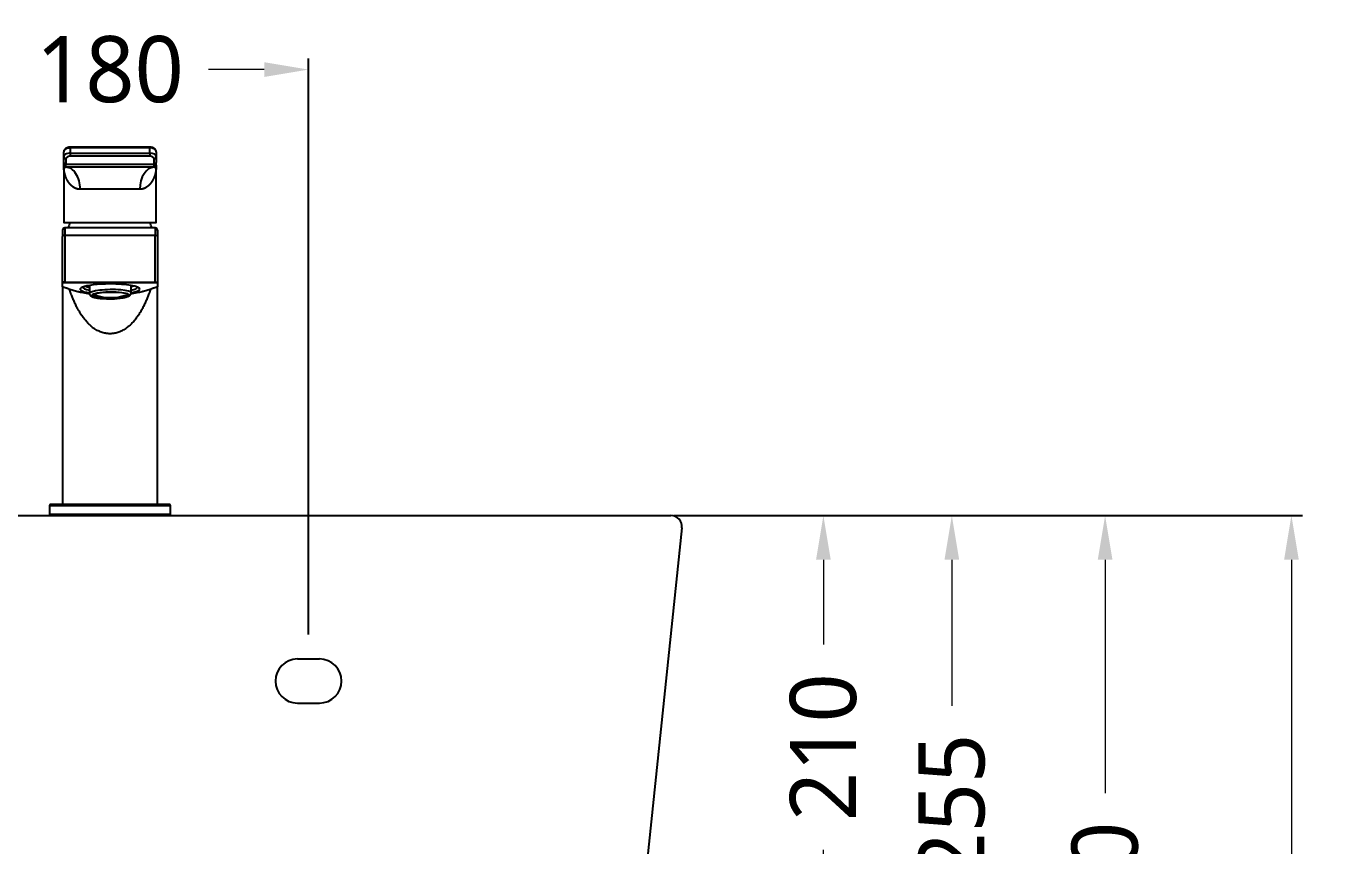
# Model space of a CAD drawing. Header units: inches. Extents: x 2493 to 5701, y -10839 to -8711.
# Drawn here: x 3234 to 3828, y -10058 to -9686 of the extents above; entities that cross this region are included whole.
import ezdxf

# ---------------------------------------------------------------- set-up
doc = ezdxf.new("R2010")
doc.units = ezdxf.units.IN
doc.header["$LTSCALE"] = 50
doc.header["$MEASUREMENT"] = 0
doc.layers.add('1', color=1, linetype='Continuous')
doc.layers.add('10', color=7, linetype='Continuous')
doc.styles.get("Standard").update_dxf_attribs({"font": 'NanumGothic.ttf'})
doc.dimstyles.new('Standard$0', dxfattribs={"dimtxt": 0.18, "dimasz": 0.18, "dimexe": 0.18, "dimexo": 0.0625, "dimgap": 0.09, "dimtad": 0, "dimtih": 1, "dimtoh": 1, "dimdec": 4, "dimzin": 0, "dimdsep": 46, "dimtxsty": 'Standard', "dimcen": 0.09, "dimadec": 0, "dimazin": 0, "dimtfac": 1, "dimtdec": 4, "dimtofl": 0, "dimtmove": 0, "dimatfit": 3, "dimfxl": 0, "dimtolj": 1, "dimtzin": 0, "dimarcsym": 0})

# ---------------------------------------------------------------- blocks, each defined once
blk = doc.blocks.new('*D27')
at = {"color": 3, "linetype": 'Continuous', "lineweight": 25}
for p, q in [((3528.34, -9908.14), (3659.25, -9908.14)), ((3357.5, -10162.9), (3659.25, -10162.9))]:
    blk.add_line(p, q, dxfattribs=at)
at = {"color": 3, "linetype": 'Continuous', "lineweight": 0}
for p, q in [((3654.25, -9928.14), (3654.25, -9994.43)), ((3654.25, -10142.9), (3654.25, -10086.66))]:
    blk.add_line(p, q, dxfattribs=at)
at = {"color": 3}
for points in [[(3650.91, -9928.14), (3657.58, -9928.14), (3654.25, -9908.14)], [(3650.91, -10142.9), (3657.58, -10142.9), (3654.25, -10162.9)]]:
    blk.add_solid(points, dxfattribs=at)
at = {"layer": 'DEFPOINTS', "color": 0}
for p in [(3526.84, -9908.14), (3356, -10162.9), (3654.25, -10162.9)]:
    blk.add_point(p, dxfattribs=at)
at = {"color": 2, "insert": (3654.25, -10040.55), "char_height": 30, "attachment_point": 5, "rotation": 90}
blk.add_mtext('\\A1;255', dxfattribs=at)
blk = doc.blocks.new('*D29')
at = {"color": 3, "linetype": 'Continuous', "lineweight": 25}
for p, q in [((3528.34, -9908.14), (3728.76, -9908.14)), ((3273.9, -10268.57), (3728.76, -10268.57))]:
    blk.add_line(p, q, dxfattribs=at)
at = {"color": 3, "linetype": 'Continuous', "lineweight": 0}
for p, q in [((3723.76, -9928.14), (3723.76, -10033.93)), ((3723.76, -10248.57), (3723.76, -10126.94))]:
    blk.add_line(p, q, dxfattribs=at)
at = {"color": 3}
for points in [[(3720.43, -9928.14), (3727.09, -9928.14), (3723.76, -9908.14)], [(3720.43, -10248.57), (3727.09, -10248.57), (3723.76, -10268.57)]]:
    blk.add_solid(points, dxfattribs=at)
at = {"layer": 'DEFPOINTS', "color": 0}
for p in [(3526.84, -9908.14), (3272.4, -10268.57), (3723.76, -10268.57)]:
    blk.add_point(p, dxfattribs=at)
at = {"color": 2, "insert": (3723.76, -10080.44), "char_height": 30, "attachment_point": 5, "rotation": 90}
blk.add_mtext('\\A1;360', dxfattribs=at)
blk = doc.blocks.new('*D25')
at = {"color": 3, "linetype": 'Continuous', "lineweight": 25}
for p, q in [((3528.34, -9908.14), (3813.27, -9908.14)), ((3563.26, -10668.14), (3813.27, -10668.14))]:
    blk.add_line(p, q, dxfattribs=at)
at = {"color": 3, "linetype": 'Continuous', "lineweight": 0}
for p, q in [((3808.27, -9928.14), (3808.27, -10241.81)), ((3808.27, -10648.14), (3808.27, -10334.47))]:
    blk.add_line(p, q, dxfattribs=at)
at = {"color": 3}
for points in [[(3804.94, -9928.14), (3811.61, -9928.14), (3808.27, -9908.14)], [(3804.94, -10648.14), (3811.61, -10648.14), (3808.27, -10668.14)]]:
    blk.add_solid(points, dxfattribs=at)
at = {"layer": 'DEFPOINTS', "color": 0}
for p in [(3526.84, -9908.14), (3561.76, -10668.14), (3808.27, -10668.14)]:
    blk.add_point(p, dxfattribs=at)
at = {"color": 2, "insert": (3808.27, -10288.14), "char_height": 30, "attachment_point": 5, "rotation": 90}
blk.add_mtext('\\A1;760', dxfattribs=at)
blk = doc.blocks.new('*D38')
at = {"color": 3, "linetype": 'Continuous', "lineweight": 25}
for p, q in [((3182.4, -9962.08), (3182.4, -9700.89)), ((3362.4, -9962.08), (3362.4, -9700.89))]:
    blk.add_line(p, q, dxfattribs=at)
at = {"color": 3, "linetype": 'Continuous', "lineweight": 0}
for p, q in [((3202.4, -9705.89), (3227.58, -9705.89)), ((3342.4, -9705.89), (3317.15, -9705.89))]:
    blk.add_line(p, q, dxfattribs=at)
at = {"color": 3}
for points in [[(3202.4, -9702.56), (3202.4, -9709.23), (3182.4, -9705.89)], [(3342.4, -9702.56), (3342.4, -9709.23), (3362.4, -9705.89)]]:
    blk.add_solid(points, dxfattribs=at)
at = {"layer": 'DEFPOINTS', "color": 0}
for p in [(3362.4, -9705.89), (3182.4, -9963.58), (3362.4, -9963.58)]:
    blk.add_point(p, dxfattribs=at)
at = {"color": 2, "insert": (3272.37, -9705.89), "char_height": 30, "attachment_point": 5}
blk.add_mtext('\\A1;180', dxfattribs=at)
blk = doc.blocks.new('*D40')
at = {"color": 3, "linetype": 'Continuous', "lineweight": 25}
for p, q in [((3528.34, -9908.14), (3600.99, -9908.14)), ((3308.85, -10118.14), (3600.99, -10118.14))]:
    blk.add_line(p, q, dxfattribs=at)
at = {"color": 3, "linetype": 'Continuous', "lineweight": 0}
for p, q in [((3595.99, -9928.14), (3595.99, -9966.64)), ((3595.99, -10098.14), (3595.99, -10059.64))]:
    blk.add_line(p, q, dxfattribs=at)
at = {"color": 3}
for points in [[(3592.66, -9928.14), (3599.32, -9928.14), (3595.99, -9908.14)], [(3592.66, -10098.14), (3599.32, -10098.14), (3595.99, -10118.14)]]:
    blk.add_solid(points, dxfattribs=at)
at = {"layer": 'DEFPOINTS', "color": 0}
for p in [(3526.84, -9908.14), (3307.35, -10118.14), (3595.99, -10118.14)]:
    blk.add_point(p, dxfattribs=at)
at = {"color": 2, "insert": (3595.99, -10013.14), "char_height": 30, "attachment_point": 5, "rotation": 90}
blk.add_mtext('\\A1;210', dxfattribs=at)

msp = doc.modelspace()

# ---------------------------------------------------------------- linework, layer by layer
for p, q in [((3357.4, -9973.14), (3367.4, -9973.14)), ((3357.4, -9993.14), (3367.4, -9993.14))]:
    msp.add_line(p, q)
for centre, start, end in [((3357.4, -9983.14), 90, 270), ((3367.4, -9983.14), 270, 90)]:
    msp.add_arc(centre, 10, start, end)
at = {"layer": '1', "color": 7, "linetype": 'Continuous', "lineweight": -3}
for p, q in [((3251.4, -9745.56), (3251.4, -9743.26)), ((3251.4, -9748), (3251.4, -9745.56)), ((3252.4, -9746.37), (3252.4, -9748.81)), ((3290.4, -9741.07), (3254.4, -9741.07)), ((3254.4, -9741.07), (3254.4, -9741.43)), ((3290.4, -9741.43), (3254.4, -9741.43)), ((3254.4, -9741.43), (3254.4, -9743.73)), ((3254.4, -9743.73), (3254.4, -9745.18)), ((3254.4, -9743.73), (3290.4, -9743.73)), ((3290.4, -9745.18), (3254.4, -9745.18)), ((3290.4, -9741.07), (3290.4, -9741.43)), ((3290.4, -9743.73), (3290.4, -9741.43)), ((3290.4, -9743.73), (3290.4, -9745.18)), ((3292.4, -9748.81), (3292.4, -9746.37)), ((3293.4, -9743.26), (3293.4, -9745.56)), ((3293.4, -9745.56), (3293.4, -9748)), ((3251.4, -9749.18), (3251.4, -9748)), ((3251.4, -9749.18), (3251.4, -9774.99)), ((3252.4, -9750.18), (3252.4, -9748.81)), ((3252.4, -9748.81), (3292.4, -9748.81)), ((3292.4, -9750.18), (3252.4, -9750.18)), ((3292.4, -9750.18), (3292.4, -9748.81)), ((3293.4, -9749.18), (3293.4, -9748)), ((3293.4, -9775), (3293.4, -9749.18)), ((3285.94, -9760.18), (3258.85, -9760.18)), ((3251.47, -9775.18), (3293.32, -9775.18)), ((3250.9, -9778.66), (3250.9, -9781.6)), ((3250.9, -9802.74), (3250.9, -9781.6)), ((3292.9, -9777.66), (3251.9, -9777.66)), ((3251.9, -9777.66), (3251.9, -9781.14)), ((3292.9, -9781.14), (3251.9, -9781.14)), ((3251.9, -9781.14), (3251.9, -9802.28)), ((3292.9, -9777.66), (3292.9, -9781.14)), ((3292.9, -9802.28), (3292.9, -9781.14)), ((3293.9, -9778.66), (3293.9, -9781.6)), ((3293.9, -9781.6), (3293.9, -9802.74)), ((3250.9, -9804.45), (3250.9, -9802.74)), ((3250.9, -9804.51), (3250.9, -9903.14)), ((3251.9, -9802.28), (3292.9, -9802.28)), ((3251.9, -9802.57), (3251.9, -9802.28)), ((3292.9, -9802.57), (3251.9, -9802.57)), ((3263.05, -9803.76), (3263.1, -9807.44)), ((3282, -9807.15), (3281.95, -9803.79)), ((3292.9, -9802.57), (3292.9, -9802.28)), ((3293.9, -9802.74), (3293.9, -9804.45)), ((3293.9, -9903.14), (3293.9, -9804.51)), ((3282, -9807.16), (3282, -9807.15)), ((3244.9, -9903.64), (3244.9, -9907.64)), ((3299.9, -9903.64), (3244.9, -9903.64)), ((3299.4, -9903.14), (3245.4, -9903.14)), ((3299.9, -9907.64), (3299.9, -9903.64)), ((3299.9, -9907.64), (3244.9, -9907.64)), ((3299.4, -9908.14), (3245.4, -9908.14))]:
    msp.add_line(p, q, dxfattribs=at)
for centre, radius, start, end in [((3252.4, -9749.18), 1, 180, 270), ((3292.4, -9749.18), 1, 270, 0), ((3321.29, -9795.02), 70, 163.53566, 165.64134), ((3223.5, -9795.02), 70, 14.35866, 16.46434), ((3251.9, -9778.66), 1, 90, 180), ((3292.9, -9778.66), 1, 0, 90), ((3272.27, -9789.08), 20.8, 250.46799, 291.2929), ((3245.4, -9903.64), 0.5, 90, 180), ((3299.4, -9903.64), 0.5, 0, 90), ((3245.4, -9907.64), 0.5, 180, 270), ((3299.4, -9907.64), 0.5, 270, 0)]:
    msp.add_arc(centre, radius, start, end, dxfattribs=at)
for centre, major_axis, ratio, start_param, end_param in [((3254.4, -9743.26), (3, 0), 0.611141, 1.570796, 3.141593), ((3254.4, -9745.56), (3, 0), 0.611141, 1.570796, 3.141593), ((3252.4, -9745.56), (-1, 0), 0.804334, 0, 1.570796), ((3254.4, -9746.37), (2, 0), 0.595317, 1.570796, 3.141593), ((3290.4, -9743.26), (3, 0), 0.611141, 0, 1.570796), ((3290.4, -9745.56), (3, 0), 0.611141, 0, 1.570796), ((3290.4, -9746.37), (2, 0), 0.595317, 0, 1.570796), ((3292.4, -9745.56), (1, 0), 0.804334, 4.712389, 6.283185), ((3252.4, -9748), (-1, 0), 0.804334, 0, 1.570796), ((3252.4, -9760.18), (0, -10), 0.645161, 1.570796, 3.141593), ((3292.4, -9760.18), (0, -10), 0.645161, 3.141593, 4.712389), ((3292.4, -9748), (1, 0), 0.804334, 4.712389, 6.283185), ((3251.9, -9781.6), (1, 0), 0.464778, 1.570796, 3.141593), ((3292.9, -9781.6), (1, 0), 0.464778, 0, 1.570796), ((3251.9, -9802.74), (1, 0), 0.464778, 1.570796, 3.141593), ((3251.9, -9802.74), (1, 0), 0.173648, 1.570796, 3.141593), ((3272.4, -9805.45), (13.5, 0), 0.173648, 1.570796, 3.952811), ((3272.4, -9804.46), (12.5, 0), 0.173648, 3.185084, 3.871522), ((3272.49, -9803.18), (12, 0.18), 0.172987, 3.512739, 3.805595), ((3272.49, -9803.18), (10.75, 0.17), 0.172987, 3.448083, 3.638481), ((3272.55, -9807.3), (9.45, 0.15), 0.172987, 0, 3.142915), ((3272.4, -9805.45), (13.5, 0), 0.173648, 0, 1.570796), ((3272.49, -9803.18), (10.75, 0.17), 0.172987, 5.7863, 5.837048), ((3272.49, -9803.18), (12, 0.18), 0.172987, 5.619079, 5.786663), ((3272.4, -9804.46), (12.5, 0), 0.173648, 5.586341, 6.239694), ((3272.4, -9805.45), (13.5, 0), 0.173648, 5.503972, 6.283185), ((3292.9, -9802.74), (1, 0), 0.464778, 0, 1.570796), ((3292.9, -9802.74), (1, 0), 0.173648, 0, 1.570796), ((3272.57, -9808.28), (8.45, 0.13), 0.172987, 0, 4.333873), ((3272.57, -9808.28), (8, 0.12), 0.172987, 0, 4.177874), ((3272.56, -9807.99), (8, 0.12), 0.172987, 3.248551, 3.576651), ((3272.77, -9828.82), (-19.39, 9.58), 0.98106, 5.459807, 5.500196), ((3272.16, -9789.31), (-18.61, 9.2), 0.98106, 1.702496, 2.372506), ((3272.38, -9788.86), (-18.61, 9.2), 0.98106, 1.702496, 2.372506), ((3272.57, -9808.28), (8.45, 0.13), 0.172987, 5.090801, 6.19458), ((3272.57, -9808.28), (8, 0.12), 0.172987, 5.2468, 6.194579), ((3272.77, -9828.82), (-19.39, 9.58), 0.98106, 4.857991, 4.887001), ((3272.56, -9807.99), (8, 0.12), 0.172987, 5.848023, 6.176221), ((3272.57, -9808.28), (8, 0.12), 0.172987, 6.194579, 6.283185), ((3272.57, -9808.28), (8.45, 0.13), 0.172987, 6.19458, 6.283185)]:
    msp.add_ellipse(centre, major_axis=major_axis, ratio=ratio, start_param=start_param, end_param=end_param, dxfattribs=at)
for points, knots in [([(3254.4, -9741.07), (3254.29, -9741.07), (3253.98, -9741.08), (3253.48, -9741.15), (3252.92, -9741.32), (3252.42, -9741.57), (3252.02, -9741.88), (3251.71, -9742.23), (3251.5, -9742.62), (3251.41, -9742.97), (3251.4, -9743.19), (3251.4, -9743.26)], [0, 0, 0, 0, 0.073053, 0.206217, 0.341443, 0.479871, 0.604451, 0.722524, 0.834934, 0.944191, 1, 1, 1, 1]), ([(3293.4, -9743.26), (3293.4, -9743.14), (3293.37, -9742.87), (3293.23, -9742.48), (3292.99, -9742.11), (3292.66, -9741.78), (3292.25, -9741.5), (3291.76, -9741.28), (3291.21, -9741.13), (3290.75, -9741.08), (3290.47, -9741.07), (3290.4, -9741.07)], [0, 0, 0, 0, 0.092316, 0.204388, 0.316356, 0.432345, 0.554986, 0.684026, 0.816278, 0.94864, 1, 1, 1, 1]), ([(3251.43, -9750.18), (3251.43, -9750.15), (3251.42, -9750.11), (3251.42, -9750.05), (3251.42, -9749.99), (3251.41, -9749.92), (3251.41, -9749.86), (3251.41, -9749.79), (3251.4, -9749.73), (3251.4, -9749.66), (3251.4, -9749.59), (3251.4, -9749.52), (3251.4, -9749.46), (3251.4, -9749.39), (3251.4, -9749.32), (3251.4, -9749.25), (3251.4, -9749.2), (3251.4, -9749.18)], [0, 0, 0, 0, 0.062604, 0.125789, 0.189554, 0.253899, 0.318824, 0.38433, 0.450417, 0.517083, 0.58433, 0.652158, 0.720565, 0.789553, 0.859122, 0.929271, 1, 1, 1, 1]), ([(3258.85, -9760.18), (3258.84, -9760.18), (3258.81, -9760.18), (3258.78, -9760.18), (3258.74, -9760.18), (3258.71, -9760.17), (3258.68, -9760.17), (3258.64, -9760.17), (3258.61, -9760.17), (3258.57, -9760.17), (3258.54, -9760.17), (3258.5, -9760.16), (3258.47, -9760.16), (3258.44, -9760.16), (3258.4, -9760.16), (3258.37, -9760.15), (3258.33, -9760.15), (3258.3, -9760.15), (3258.26, -9760.14), (3258.23, -9760.14), (3258.19, -9760.13), (3258.16, -9760.13), (3258.13, -9760.12), (3258.09, -9760.12), (3258.06, -9760.11), (3258.02, -9760.11), (3257.99, -9760.1), (3257.95, -9760.09), (3257.92, -9760.09), (3257.88, -9760.08), (3257.85, -9760.07), (3257.82, -9760.07), (3257.78, -9760.06), (3257.75, -9760.05), (3257.71, -9760.04), (3257.68, -9760.04), (3257.64, -9760.03), (3257.61, -9760.02), (3257.58, -9760.01), (3257.54, -9760), (3257.51, -9759.99), (3257.47, -9759.98), (3257.44, -9759.97), (3257.4, -9759.96), (3257.37, -9759.95), (3257.34, -9759.94), (3257.3, -9759.93), (3257.27, -9759.92), (3257.23, -9759.91), (3257.2, -9759.9), (3257.16, -9759.88), (3257.13, -9759.87), (3257.1, -9759.86), (3257.06, -9759.85), (3257.03, -9759.84), (3256.99, -9759.82), (3256.96, -9759.81), (3256.93, -9759.8), (3256.89, -9759.78), (3256.86, -9759.77), (3256.82, -9759.75), (3256.79, -9759.74), (3256.76, -9759.72), (3256.72, -9759.71), (3256.69, -9759.69), (3256.65, -9759.68), (3256.62, -9759.66), (3256.59, -9759.65), (3256.55, -9759.63), (3256.52, -9759.62), (3256.49, -9759.6), (3256.45, -9759.58), (3256.42, -9759.56), (3256.38, -9759.55), (3256.35, -9759.53), (3256.32, -9759.51), (3256.28, -9759.49), (3256.25, -9759.48), (3256.22, -9759.46), (3256.18, -9759.44), (3256.15, -9759.42), (3256.12, -9759.4), (3256.08, -9759.38), (3256.05, -9759.36), (3256.02, -9759.34), (3255.99, -9759.32), (3255.95, -9759.3), (3255.92, -9759.28), (3255.89, -9759.26), (3255.85, -9759.24), (3255.82, -9759.22), (3255.79, -9759.19), (3255.75, -9759.17), (3255.72, -9759.15), (3255.69, -9759.13), (3255.66, -9759.1), (3255.62, -9759.08), (3255.59, -9759.06), (3255.56, -9759.03), (3255.53, -9759.01), (3255.49, -9758.99), (3255.46, -9758.96), (3255.43, -9758.94), (3255.4, -9758.91), (3255.37, -9758.89), (3255.33, -9758.86), (3255.3, -9758.84), (3255.27, -9758.81), (3255.24, -9758.79), (3255.21, -9758.76), (3255.17, -9758.73), (3255.14, -9758.71), (3255.11, -9758.68), (3255.08, -9758.65), (3255.05, -9758.63), (3255.02, -9758.6), (3254.98, -9758.57), (3254.95, -9758.54), (3254.92, -9758.52), (3254.89, -9758.49), (3254.86, -9758.46), (3254.83, -9758.43), (3254.8, -9758.4), (3254.77, -9758.37), (3254.74, -9758.34), (3254.71, -9758.31), (3254.68, -9758.28), (3254.64, -9758.25), (3254.61, -9758.22), (3254.58, -9758.19), (3254.55, -9758.16), (3254.52, -9758.13), (3254.49, -9758.09), (3254.46, -9758.06), (3254.43, -9758.03), (3254.4, -9758), (3254.37, -9757.96), (3254.34, -9757.93), (3254.31, -9757.9), (3254.28, -9757.87), (3254.26, -9757.83), (3254.23, -9757.8), (3254.2, -9757.76), (3254.17, -9757.73), (3254.14, -9757.69), (3254.11, -9757.66), (3254.08, -9757.63), (3254.05, -9757.59), (3254.02, -9757.55), (3253.99, -9757.52), (3253.97, -9757.48), (3253.94, -9757.45), (3253.91, -9757.41), (3253.88, -9757.37), (3253.85, -9757.34), (3253.83, -9757.3), (3253.8, -9757.26), (3253.77, -9757.22), (3253.74, -9757.19), (3253.71, -9757.15), (3253.69, -9757.11), (3253.66, -9757.07), (3253.63, -9757.03), (3253.61, -9756.99), (3253.58, -9756.95), (3253.55, -9756.91), (3253.52, -9756.87), (3253.5, -9756.83), (3253.47, -9756.79), (3253.45, -9756.75), (3253.42, -9756.71), (3253.39, -9756.67), (3253.37, -9756.63), (3253.34, -9756.59), (3253.32, -9756.54), (3253.29, -9756.5), (3253.26, -9756.46), (3253.24, -9756.42), (3253.21, -9756.37), (3253.19, -9756.33), (3253.16, -9756.29), (3253.14, -9756.24), (3253.11, -9756.2), (3253.09, -9756.16), (3253.06, -9756.11), (3252.99, -9755.98), (3252.87, -9755.75), (3252.71, -9755.42), (3252.56, -9755.08), (3252.41, -9754.72), (3252.27, -9754.35), (3252.14, -9753.97), (3252.01, -9753.57), (3251.9, -9753.15), (3251.82, -9752.85), (3251.78, -9752.67), (3251.77, -9752.61), (3251.75, -9752.55), (3251.74, -9752.48), (3251.73, -9752.42), (3251.71, -9752.35), (3251.7, -9752.28), (3251.68, -9752.21), (3251.67, -9752.13), (3251.65, -9752.06), (3251.64, -9751.98), (3251.63, -9751.89), (3251.61, -9751.81), (3251.6, -9751.73), (3251.58, -9751.64), (3251.57, -9751.55), (3251.56, -9751.45), (3251.54, -9751.36), (3251.53, -9751.26), (3251.52, -9751.16), (3251.51, -9751.06), (3251.49, -9750.96), (3251.48, -9750.85), (3251.47, -9750.75), (3251.46, -9750.64), (3251.45, -9750.52), (3251.44, -9750.41), (3251.43, -9750.29), (3251.43, -9750.21), (3251.43, -9750.18)], [0, 0, 0, 0, 0.002223, 0.004451, 0.006684, 0.008922, 0.011165, 0.013414, 0.015667, 0.017926, 0.020189, 0.022459, 0.024733, 0.027013, 0.029299, 0.03159, 0.033887, 0.03619, 0.038499, 0.040813, 0.043133, 0.045459, 0.047791, 0.05013, 0.052474, 0.054824, 0.057181, 0.059544, 0.061913, 0.064289, 0.066671, 0.06906, 0.071455, 0.073857, 0.076266, 0.078681, 0.081103, 0.083531, 0.085967, 0.08841, 0.090859, 0.093315, 0.095779, 0.09825, 0.100727, 0.103212, 0.105704, 0.108204, 0.110711, 0.113225, 0.115746, 0.118275, 0.120812, 0.123356, 0.125907, 0.128467, 0.131034, 0.133608, 0.136191, 0.138781, 0.141379, 0.143985, 0.146599, 0.149221, 0.151851, 0.154489, 0.157135, 0.159789, 0.162451, 0.165122, 0.1678, 0.170487, 0.173183, 0.175886, 0.178598, 0.181319, 0.184047, 0.186785, 0.189531, 0.192285, 0.195048, 0.19782, 0.2006, 0.203389, 0.206187, 0.208993, 0.211808, 0.214632, 0.217465, 0.220307, 0.223158, 0.226017, 0.228886, 0.231763, 0.23465, 0.237546, 0.240451, 0.243365, 0.246288, 0.24922, 0.252161, 0.255112, 0.258072, 0.261041, 0.26402, 0.267007, 0.270005, 0.273011, 0.276027, 0.279053, 0.282088, 0.285132, 0.288186, 0.29125, 0.294323, 0.297406, 0.300498, 0.3036, 0.306712, 0.309833, 0.312964, 0.316105, 0.319256, 0.322416, 0.325586, 0.328766, 0.331956, 0.335156, 0.338366, 0.341585, 0.344815, 0.348054, 0.351304, 0.354563, 0.357833, 0.361112, 0.364402, 0.367701, 0.371011, 0.374331, 0.377661, 0.381001, 0.384352, 0.387712, 0.391083, 0.394464, 0.397856, 0.401257, 0.404669, 0.408091, 0.411524, 0.414966, 0.41842, 0.421883, 0.425357, 0.428842, 0.432337, 0.435842, 0.439358, 0.442884, 0.446421, 0.449968, 0.453526, 0.457094, 0.460673, 0.464262, 0.467862, 0.471473, 0.475094, 0.478726, 0.482369, 0.486022, 0.489686, 0.49336, 0.497046, 0.500742, 0.504448, 0.508166, 0.511894, 0.515633, 0.519383, 0.523144, 0.526915, 0.530698, 0.534491, 0.538295, 0.564905, 0.592314, 0.620525, 0.649541, 0.679364, 0.709998, 0.741442, 0.773701, 0.806775, 0.811173, 0.815733, 0.820455, 0.825338, 0.830383, 0.83559, 0.840958, 0.846489, 0.852181, 0.858035, 0.86405, 0.870228, 0.876567, 0.883068, 0.889731, 0.896556, 0.903542, 0.91069, 0.918, 0.925472, 0.933106, 0.940901, 0.948858, 0.956978, 0.965258, 0.973701, 0.982306, 0.991072, 1, 1, 1, 1]), ([(3293.36, -9750.18), (3293.36, -9750.2), (3293.36, -9750.24), (3293.36, -9750.3), (3293.35, -9750.37), (3293.35, -9750.43), (3293.34, -9750.49), (3293.34, -9750.56), (3293.33, -9750.62), (3293.33, -9750.68), (3293.32, -9750.74), (3293.31, -9750.8), (3293.31, -9750.86), (3293.3, -9750.91), (3293.3, -9750.97), (3293.29, -9751.03), (3293.28, -9751.08), (3293.28, -9751.14), (3293.27, -9751.19), (3293.26, -9751.25), (3293.26, -9751.3), (3293.25, -9751.35), (3293.24, -9751.41), (3293.23, -9751.46), (3293.23, -9751.51), (3293.22, -9751.56), (3293.21, -9751.61), (3293.2, -9751.66), (3293.2, -9751.71), (3293.19, -9751.75), (3293.18, -9751.8), (3293.17, -9751.85), (3293.17, -9751.89), (3293.16, -9751.94), (3293.15, -9751.98), (3293.14, -9752.02), (3293.13, -9752.07), (3293.13, -9752.11), (3293.12, -9752.15), (3293.11, -9752.19), (3293.1, -9752.23), (3293.1, -9752.27), (3293.09, -9752.31), (3293.08, -9752.35), (3293.07, -9752.39), (3293.06, -9752.42), (3293.06, -9752.46), (3293.05, -9752.5), (3293.04, -9752.53), (3293.03, -9752.57), (3293.03, -9752.6), (3293.02, -9752.63), (3293.01, -9752.66), (3293.01, -9752.7), (3292.98, -9752.8), (3292.94, -9752.97), (3292.88, -9753.21), (3292.82, -9753.44), (3292.75, -9753.67), (3292.68, -9753.89), (3292.6, -9754.11), (3292.53, -9754.33), (3292.45, -9754.54), (3292.37, -9754.75), (3292.29, -9754.95), (3292.2, -9755.15), (3292.12, -9755.34), (3292.03, -9755.53), (3291.94, -9755.71), (3291.85, -9755.89), (3291.77, -9756.04), (3291.71, -9756.15), (3291.66, -9756.24), (3291.61, -9756.32), (3291.56, -9756.4), (3291.51, -9756.48), (3291.46, -9756.57), (3291.41, -9756.65), (3291.36, -9756.72), (3291.31, -9756.8), (3291.26, -9756.88), (3291.21, -9756.96), (3291.16, -9757.03), (3291.11, -9757.11), (3291.05, -9757.18), (3291, -9757.25), (3290.95, -9757.32), (3290.89, -9757.39), (3290.84, -9757.46), (3290.78, -9757.53), (3290.73, -9757.6), (3290.67, -9757.67), (3290.62, -9757.74), (3290.56, -9757.8), (3290.51, -9757.87), (3290.45, -9757.93), (3290.39, -9757.99), (3290.34, -9758.05), (3290.28, -9758.11), (3290.22, -9758.18), (3290.16, -9758.23), (3290.1, -9758.29), (3290.04, -9758.35), (3289.99, -9758.41), (3289.93, -9758.46), (3289.87, -9758.52), (3289.81, -9758.57), (3289.75, -9758.62), (3289.69, -9758.68), (3289.63, -9758.73), (3289.56, -9758.78), (3289.5, -9758.83), (3289.44, -9758.88), (3289.38, -9758.92), (3289.32, -9758.97), (3289.26, -9759.02), (3289.19, -9759.06), (3289.13, -9759.11), (3289.07, -9759.15), (3289.01, -9759.19), (3288.94, -9759.23), (3288.88, -9759.27), (3288.82, -9759.31), (3288.75, -9759.35), (3288.69, -9759.39), (3288.63, -9759.43), (3288.56, -9759.46), (3288.5, -9759.5), (3288.43, -9759.53), (3288.37, -9759.57), (3288.31, -9759.6), (3288.24, -9759.63), (3288.18, -9759.66), (3288.11, -9759.69), (3288.05, -9759.72), (3287.98, -9759.75), (3287.92, -9759.77), (3287.85, -9759.8), (3287.79, -9759.83), (3287.72, -9759.85), (3287.66, -9759.87), (3287.59, -9759.9), (3287.52, -9759.92), (3287.46, -9759.94), (3287.39, -9759.96), (3287.33, -9759.98), (3287.26, -9760), (3287.2, -9760.02), (3287.13, -9760.03), (3287.06, -9760.05), (3287, -9760.06), (3286.93, -9760.08), (3286.87, -9760.09), (3286.8, -9760.1), (3286.73, -9760.11), (3286.67, -9760.12), (3286.6, -9760.13), (3286.54, -9760.14), (3286.47, -9760.15), (3286.41, -9760.15), (3286.34, -9760.16), (3286.27, -9760.17), (3286.21, -9760.17), (3286.14, -9760.17), (3286.08, -9760.17), (3286.01, -9760.18), (3285.97, -9760.18), (3285.94, -9760.18)], [0, 0, 0, 0, 0.004904, 0.009759, 0.014566, 0.019325, 0.024035, 0.028697, 0.03331, 0.037875, 0.042392, 0.04686, 0.05128, 0.055651, 0.059974, 0.064249, 0.068475, 0.072653, 0.076783, 0.080864, 0.084897, 0.088881, 0.092817, 0.096705, 0.100544, 0.104335, 0.108077, 0.111771, 0.115417, 0.119014, 0.122563, 0.126064, 0.129516, 0.13292, 0.136275, 0.139582, 0.142841, 0.146051, 0.149213, 0.152326, 0.155392, 0.158408, 0.161377, 0.164297, 0.167168, 0.169992, 0.172766, 0.175493, 0.178171, 0.180801, 0.183382, 0.185915, 0.1884, 0.190836, 0.193224, 0.211919, 0.230358, 0.248539, 0.266465, 0.284134, 0.301547, 0.318705, 0.335608, 0.352257, 0.368651, 0.384792, 0.400679, 0.416314, 0.431697, 0.446827, 0.461707, 0.468988, 0.476229, 0.483431, 0.490593, 0.497715, 0.504798, 0.511841, 0.518845, 0.52581, 0.532736, 0.539624, 0.546472, 0.553281, 0.560052, 0.566785, 0.573479, 0.580134, 0.586752, 0.593331, 0.599873, 0.606377, 0.612843, 0.619272, 0.625663, 0.632017, 0.638334, 0.644614, 0.650857, 0.657063, 0.663233, 0.669367, 0.675464, 0.681525, 0.68755, 0.69354, 0.699494, 0.705412, 0.711295, 0.717143, 0.722957, 0.728735, 0.734479, 0.740189, 0.745864, 0.751505, 0.757113, 0.762687, 0.768228, 0.773735, 0.77921, 0.784651, 0.790061, 0.795438, 0.800782, 0.806095, 0.811377, 0.816627, 0.821846, 0.827034, 0.832191, 0.837318, 0.842415, 0.847482, 0.85252, 0.857528, 0.862507, 0.867457, 0.872379, 0.877273, 0.882139, 0.886978, 0.891789, 0.896574, 0.901331, 0.906063, 0.910768, 0.915448, 0.920103, 0.924733, 0.929339, 0.93392, 0.938477, 0.943011, 0.947522, 0.95201, 0.956476, 0.96092, 0.965343, 0.969744, 0.974125, 0.978486, 0.982826, 0.987148, 0.99145, 0.995734, 1, 1, 1, 1]), ([(3251.4, -9775.01), (3251.4, -9775.02), (3251.4, -9775.03), (3251.4, -9775.06), (3251.4, -9775.07), (3251.4, -9775.09), (3251.4, -9775.11), (3251.42, -9775.16), (3251.44, -9775.18), (3251.47, -9775.18)], [0, 0, 0, 0, 0.087453, 0.087453, 0.239544, 0.239544, 0.391635, 0.391635, 1, 1, 1, 1]), ([(3293.32, -9775.18), (3293.35, -9775.18), (3293.37, -9775.16), (3293.39, -9775.09), (3293.4, -9775.06), (3293.4, -9775.01)], [0, 0, 0, 0, 0.604206, 0.604206, 1, 1, 1, 1]), ([(3250.9, -9804.45), (3250.9, -9804.46), (3250.9, -9804.47), (3250.92, -9804.49), (3250.93, -9804.5), (3250.94, -9804.5), (3250.96, -9804.51), (3250.96, -9804.51), (3250.99, -9804.53), (3251.01, -9804.53), (3251.03, -9804.54)], [0, 0, 0, 0, 0.25, 0.5, 0.5, 0.625, 0.625, 0.75, 0.75, 1, 1, 1, 1]), ([(3263.13, -9807.59), (3263.09, -9807.59), (3263.06, -9807.58), (3262.96, -9807.57), (3262.76, -9807.54), (3262.56, -9807.52), (3262.18, -9807.46), (3261.93, -9807.43), (3261.2, -9807.31), (3260.73, -9807.23), (3259.84, -9807.07), (3259.41, -9806.98), (3258.79, -9806.85), (3258.58, -9806.81), (3258.28, -9806.74), (3258.19, -9806.72), (3257.99, -9806.67), (3257.89, -9806.65), (3257.41, -9806.53), (3257.05, -9806.44), (3255.98, -9806.15), (3255.33, -9805.95), (3254.39, -9805.65), (3254.09, -9805.55), (3253.64, -9805.4), (3253.5, -9805.35), (3253.2, -9805.24), (3253.05, -9805.19), (3252.75, -9805.09), (3252.6, -9805.04), (3252.37, -9804.96), (3252.29, -9804.94), (3252.13, -9804.89), (3252.06, -9804.86), (3251.82, -9804.79), (3251.66, -9804.74), (3251.35, -9804.64), (3251.19, -9804.59), (3251.03, -9804.54)], [0, 0, 0, 0, 0.006078, 0.006078, 0.017502, 0.040351, 0.040351, 0.086049, 0.086049, 0.177444, 0.177444, 0.268839, 0.268839, 0.314536, 0.314536, 0.337385, 0.337385, 0.360234, 0.360234, 0.451629, 0.451629, 0.634419, 0.634419, 0.725815, 0.725815, 0.771512, 0.771512, 0.81721, 0.81721, 0.862907, 0.862907, 0.885756, 0.885756, 0.908605, 0.908605, 0.954302, 0.954302, 1, 1, 1, 1]), ([(3290.8, -9805.49), (3290.77, -9805.58), (3290.74, -9805.66), (3290.66, -9805.88), (3290.61, -9806.02), (3290.53, -9806.23), (3290.5, -9806.3), (3290.45, -9806.44), (3290.42, -9806.51), (3290.35, -9806.73), (3290.3, -9806.87), (3290.19, -9807.15), (3290.14, -9807.3), (3289.98, -9807.72), (3289.87, -9808.01), (3289.66, -9808.58), (3289.43, -9809.15), (3289.2, -9809.72), (3288.96, -9810.28), (3288.84, -9810.57), (3288.47, -9811.41), (3288.22, -9811.97), (3287.68, -9813.09), (3287.4, -9813.64), (3286.81, -9814.74), (3286.5, -9815.28), (3286.02, -9816.09), (3285.85, -9816.36), (3285.6, -9816.76), (3285.51, -9816.89), (3285.38, -9817.09), (3285.34, -9817.16), (3285.25, -9817.29), (3285.21, -9817.35), (3284.81, -9817.94), (3284.44, -9818.46), (3283.66, -9819.46), (3283.25, -9819.95), (3282.61, -9820.66), (3282.39, -9820.89), (3281.94, -9821.35), (3281.71, -9821.57), (3281.24, -9822.01), (3280.99, -9822.22), (3280.61, -9822.53), (3280.48, -9822.64), (3280.29, -9822.79), (3280.22, -9822.84), (3280.09, -9822.94), (3279.76, -9823.18), (3279.42, -9823.42), (3278.86, -9823.77), (3278.58, -9823.94), (3278, -9824.26), (3277.7, -9824.41), (3277.24, -9824.62), (3277.08, -9824.69), (3276.85, -9824.78), (3276.77, -9824.81), (3276.61, -9824.87), (3276.53, -9824.9), (3276.13, -9825.05), (3275.81, -9825.15), (3275.15, -9825.33), (3274.81, -9825.41), (3274.31, -9825.5), (3274.14, -9825.53), (3273.79, -9825.57), (3273.62, -9825.59), (3273.11, -9825.64), (3272.42, -9825.67), (3271.74, -9825.64), (3271.23, -9825.6), (3271.06, -9825.58), (3270.71, -9825.54), (3270.54, -9825.51), (3270.03, -9825.42), (3269.7, -9825.34), (3269.04, -9825.17), (3268.71, -9825.07), (3268.31, -9824.92), (3268.23, -9824.89), (3268.07, -9824.83), (3267.83, -9824.74), (3267.6, -9824.64), (3267.14, -9824.43), (3266.84, -9824.29), (3266.26, -9823.97), (3265.98, -9823.8), (3265.42, -9823.45), (3265.15, -9823.27), (3264.62, -9822.88), (3264.36, -9822.68), (3264.04, -9822.42), (3263.98, -9822.37), (3263.85, -9822.26), (3263.67, -9822.1), (3263.48, -9821.94), (3263.3, -9821.77), (3263.24, -9821.72), (3263.12, -9821.61), (3262.95, -9821.44), (3262.77, -9821.27), (3262.43, -9820.92), (3262.21, -9820.69), (3261.78, -9820.22), (3261.57, -9819.98), (3261.16, -9819.49), (3260.96, -9819.24), (3260.38, -9818.49), (3260.01, -9817.98), (3259.3, -9816.94), (3258.97, -9816.41), (3258.48, -9815.6), (3258.32, -9815.33), (3258.09, -9814.92), (3258.01, -9814.78), (3257.86, -9814.51), (3257.79, -9814.37), (3257.42, -9813.68), (3257.13, -9813.12), (3256.59, -9812), (3256.33, -9811.44), (3255.83, -9810.31), (3255.6, -9809.74), (3255.25, -9808.88), (3255.14, -9808.6), (3254.98, -9808.17), (3254.92, -9808.02), (3254.81, -9807.74), (3254.76, -9807.59), (3254.66, -9807.31), (3254.6, -9807.16), (3254.5, -9806.88), (3254.45, -9806.73), (3254.37, -9806.52), (3254.34, -9806.45), (3254.29, -9806.31), (3254.27, -9806.24), (3254.19, -9806.03), (3254.14, -9805.89), (3254.06, -9805.67), (3254.03, -9805.59), (3254, -9805.52)], [0, 0, 0, 0, 0.004838, 0.004838, 0.013093, 0.013093, 0.017221, 0.017221, 0.021349, 0.021349, 0.029604, 0.029604, 0.03786, 0.03786, 0.05437, 0.05437, 0.070881, 0.087392, 0.087392, 0.103903, 0.103903, 0.136925, 0.136925, 0.169947, 0.169947, 0.202969, 0.202969, 0.21948, 0.21948, 0.227735, 0.227735, 0.231863, 0.231863, 0.23599, 0.23599, 0.269012, 0.269012, 0.302034, 0.302034, 0.318545, 0.318545, 0.335056, 0.335056, 0.351567, 0.351567, 0.359822, 0.359822, 0.36395, 0.36395, 0.368078, 0.384589, 0.384589, 0.4011, 0.4011, 0.417611, 0.417611, 0.425866, 0.425866, 0.429994, 0.429994, 0.434121, 0.434121, 0.450632, 0.450632, 0.467143, 0.467143, 0.475399, 0.475399, 0.483654, 0.483654, 0.500165, 0.516676, 0.516676, 0.524931, 0.524931, 0.533187, 0.533187, 0.549698, 0.549698, 0.566209, 0.566209, 0.570336, 0.570336, 0.574464, 0.58272, 0.58272, 0.599231, 0.599231, 0.615741, 0.615741, 0.632252, 0.632252, 0.648763, 0.648763, 0.652891, 0.652891, 0.657019, 0.665274, 0.665274, 0.669402, 0.669402, 0.67353, 0.681785, 0.681785, 0.698296, 0.698296, 0.714807, 0.714807, 0.731318, 0.731318, 0.76434, 0.76434, 0.797362, 0.797362, 0.813872, 0.813872, 0.822128, 0.822128, 0.830383, 0.830383, 0.863405, 0.863405, 0.896427, 0.896427, 0.929449, 0.929449, 0.94596, 0.94596, 0.954215, 0.954215, 0.962471, 0.962471, 0.970726, 0.970726, 0.978982, 0.978982, 0.983109, 0.983109, 0.987237, 0.987237, 0.995493, 0.995493, 1, 1, 1, 1]), ([(3293.76, -9804.54), (3293.6, -9804.59), (3293.45, -9804.64), (3293.13, -9804.74), (3292.97, -9804.79), (3292.74, -9804.86), (3292.66, -9804.89), (3292.5, -9804.94), (3292.43, -9804.96), (3292.2, -9805.04), (3292.04, -9805.09), (3291.74, -9805.19), (3291.6, -9805.24), (3291.3, -9805.34), (3291.15, -9805.39), (3290.71, -9805.55), (3290.4, -9805.65), (3289.78, -9805.85), (3289.46, -9805.95), (3288.8, -9806.15), (3288.46, -9806.24), (3288.02, -9806.36), (3287.93, -9806.39), (3287.75, -9806.43), (3287.66, -9806.46), (3287.38, -9806.53), (3287.19, -9806.58), (3286.62, -9806.71), (3286.22, -9806.81), (3285.4, -9806.98), (3284.97, -9807.07), (3284.07, -9807.23), (3283.6, -9807.31), (3283.04, -9807.4), (3282.98, -9807.41), (3282.86, -9807.43), (3282.67, -9807.45), (3282.48, -9807.48), (3282.22, -9807.52), (3282.09, -9807.53), (3281.96, -9807.55)], [0, 0, 0, 0, 0.046516, 0.046516, 0.093032, 0.093032, 0.11629, 0.11629, 0.139548, 0.139548, 0.186064, 0.186064, 0.23258, 0.23258, 0.279096, 0.279096, 0.372128, 0.372128, 0.46516, 0.46516, 0.558191, 0.558191, 0.581449, 0.581449, 0.604707, 0.604707, 0.651223, 0.651223, 0.744255, 0.744255, 0.837287, 0.837287, 0.930319, 0.930319, 0.941948, 0.941948, 0.953577, 0.976835, 0.976835, 1, 1, 1, 1]), ([(3293.76, -9804.54), (3293.78, -9804.53), (3293.8, -9804.53), (3293.84, -9804.51), (3293.85, -9804.5), (3293.87, -9804.49), (3293.87, -9804.49), (3293.88, -9804.48), (3293.88, -9804.48), (3293.89, -9804.46), (3293.9, -9804.46), (3293.9, -9804.45)], [0, 0, 0, 0, 0.25, 0.25, 0.5, 0.5, 0.625, 0.625, 0.75, 0.75, 1, 1, 1, 1]), ([(3263.11, -9807.45), (3263.11, -9807.56), (3263.13, -9807.78), (3263.27, -9808.08), (3263.48, -9808.35), (3263.73, -9808.57), (3264.06, -9808.77), (3264.49, -9808.96), (3265.05, -9809.13), (3265.71, -9809.29), (3266.46, -9809.42), (3267.27, -9809.53), (3268.14, -9809.62), (3269.06, -9809.69), (3269.88, -9809.73), (3270.39, -9809.75), (3270.57, -9809.75)], [0, 0, 0, 0, 0.037972, 0.085062, 0.132824, 0.185805, 0.250269, 0.335087, 0.424934, 0.519403, 0.609144, 0.696518, 0.782641, 0.86804, 0.952999, 1, 1, 1, 1]), ([(3274.74, -9809.68), (3274.84, -9809.68), (3275.26, -9809.65), (3275.99, -9809.59), (3276.9, -9809.5), (3277.76, -9809.39), (3278.56, -9809.26), (3279.29, -9809.11), (3279.95, -9808.95), (3280.54, -9808.76), (3281.02, -9808.55), (3281.38, -9808.32), (3281.66, -9808.07), (3281.8, -9807.86), (3281.87, -9807.74)], [0, 0, 0, 0, 0.026349, 0.119327, 0.212526, 0.306078, 0.400184, 0.495168, 0.591613, 0.690671, 0.794884, 0.879236, 0.938583, 1, 1, 1, 1])]:
    msp.add_open_spline(points, degree=3, knots=knots, dxfattribs=at)
for points, degree in [([(3293.4, -9749.18), (3293.4, -9749.51), (3293.39, -9749.84), (3293.36, -9750.18)], 3), ([(3265.66, -9808.61), (3265.65, -9808.55), (3265.69, -9808.42), (3265.8, -9808.25), (3265.88, -9808.16)], 3), ([(3279.48, -9808.16), (3279.49, -9808.25), (3279.45, -9808.42), (3279.34, -9808.55), (3279.26, -9808.61)], 3), ([(3281.87, -9807.74), (3282.01, -9807.48), (3281.99, -9807.16)], 2)]:
    msp.add_open_spline(points, degree=degree, dxfattribs=at)
at = {"layer": '10', "color": 0, "linetype": 'Continuous'}
for p, q in [((3061.05, -9908.14), (3483.74, -9908.14)), ((3483.74, -9908.14), (3526.84, -9908.14)), ((3531.82, -9913.66), (3493.98, -10273.66))]:
    msp.add_line(p, q, dxfattribs=at)
msp.add_arc((3526.84, -9913.14), 5, 354, 90, dxfattribs=at)

# ---------------------------------------------------------------- dimensions: what is measured, and where the dimension line sits
dim = msp.add_linear_dim(base=(3362.4, -9705.89), p1=(3182.4, -9963.58), p2=(3362.4, -9963.58), dimstyle='Standard$0', override={"dimtxt": 30, "dimasz": 20, "dimexe": 5, "dimexo": 1.5, "dimgap": 10, "dimtih": 0, "dimdec": 0, "dimcen": 0, "dimclrd": 3, "dimclre": 3, "dimclrt": 2, "dimazin": 3, "dimtdec": 0, "dimlwd": 0, "dimlwe": 25, "dimarcsym": 1})
dim.commit()
dim.dimension.update_dxf_attribs({"geometry": '*D38', "text_midpoint": (3272.37, -9705.89), "dimtype": 160})
for base, p2, picture, middle in [((3723.76, -10268.57), (3272.4, -10268.57), '*D29', (3723.76, -10080.44)), ((3654.25, -10162.9), (3356, -10162.9), '*D27', (3654.25, -10040.55)), ((3808.27, -10668.14), (3561.76, -10668.14), '*D25', (3808.27, -10288.14))]:
    dim = msp.add_linear_dim(base=base, p1=(3526.84, -9908.14), p2=p2, angle=90, dimstyle='Standard$0', override={"dimtxt": 30, "dimasz": 20, "dimexe": 5, "dimexo": 1.5, "dimgap": 10, "dimtih": 0, "dimdec": 0, "dimcen": 0, "dimclrd": 3, "dimclre": 3, "dimclrt": 2, "dimazin": 3, "dimtdec": 0, "dimlwd": 0, "dimlwe": 25, "dimarcsym": 1})
    dim.commit()
    dim.dimension.update_dxf_attribs({"geometry": picture, "text_midpoint": middle, "dimtype": 160})
dim = msp.add_linear_dim(base=(3595.99, -10118.14), p1=(3526.84, -9908.14), p2=(3307.35, -10118.14), angle=90, dimstyle='Standard$0', override={"dimtxt": 30, "dimasz": 20, "dimexe": 5, "dimexo": 1.5, "dimgap": 10, "dimtih": 0, "dimdec": 0, "dimcen": 0, "dimclrd": 3, "dimclre": 3, "dimclrt": 2, "dimazin": 3, "dimtdec": 0, "dimlwd": 0, "dimlwe": 25, "dimarcsym": 1})
dim.commit()
dim.dimension.update_dxf_attribs({"geometry": '*D40', "text_midpoint": (3595.99, -10013.14)})

doc.saveas('drawing.dxf')
